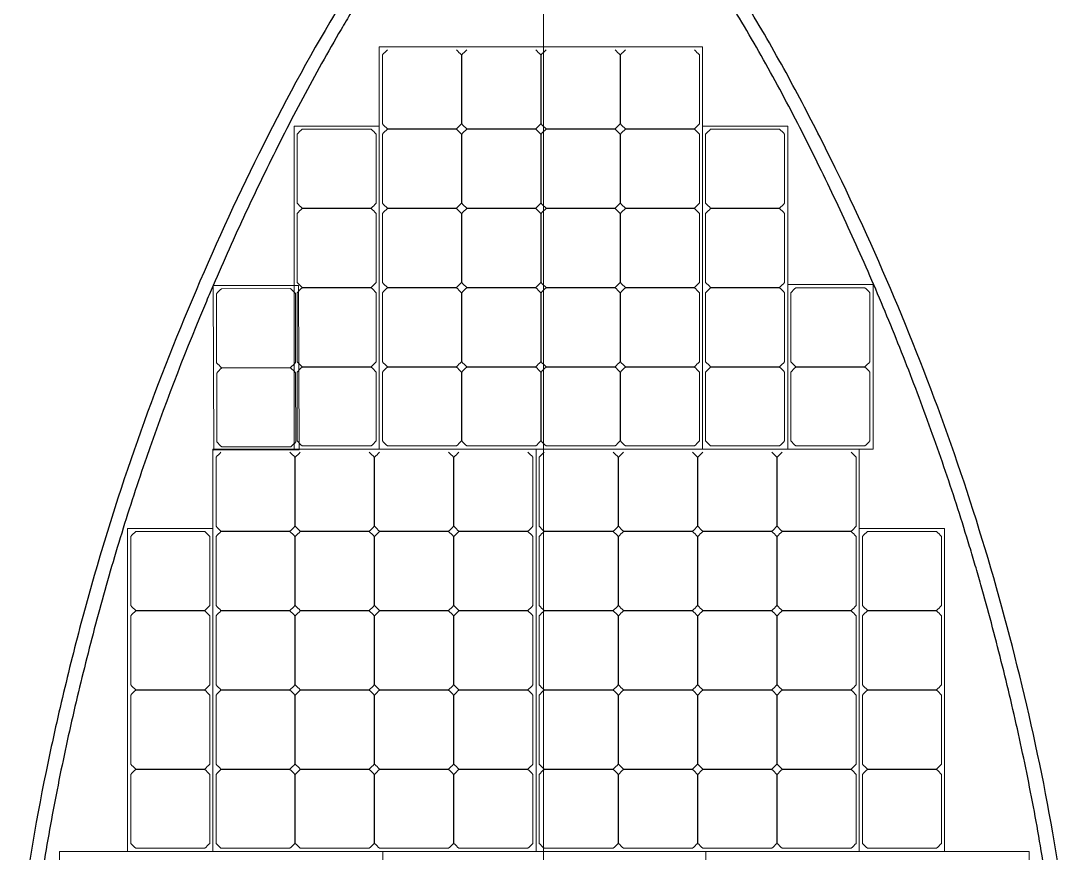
# Model space of a CAD drawing. Header units: inches. Extents: x 9 to 10811, y 5 to 7512.
# Drawn here: x 1033 to 2691, y 4571 to 5889 of the extents above; entities that cross this region are included whole.
import ezdxf

# ---------------------------------------------------------------- set-up
doc = ezdxf.new("R2010")
doc.units = ezdxf.units.IN
doc.header["$MEASUREMENT"] = 0
doc.layers.add('Cells', color=7, linetype='Continuous')
doc.layers.add('smallPanels', color=40, linetype='Continuous')
doc.layers.add('cockpit', color=1, linetype='Continuous', lineweight=20)

msp = doc.modelspace()

# ---------------------------------------------------------------- linework, layer by layer
at = {"color": 1, "linetype": 'Continuous', "lineweight": 25}
for points, knots in [([(2690.5, 4444.5), (2668.6, 4615.3), (2634.7, 4778.7), (2545.4, 5110.8), (2490.7, 5269), (2395.5, 5499.1), (2362.1, 5573.8), (2307.1, 5687), (2289, 5722.7), (2250, 5796.7), (2231, 5831.3), (2188.3, 5904.8), (2167.3, 5939), (2133.2, 5991.1), (2121.6, 6008.2), (2103.8, 6033.6), (2098.4, 6041.3), (2085.2, 6059.6), (2080.1, 6066.5), (2046.9, 6110.9), (2024.2, 6139), (1973.4, 6182.9), (1956.7, 6193.6), (1917.1, 6211.6), (1895.1, 6217.9), (1854.7, 6220.5), (1831.2, 6219.1), (1790.2, 6206.8), (1770.3, 6197.4), (1734.2, 6173.4), (1718.7, 6158.8), (1689.4, 6128.8), (1674.7, 6111.4), (1650.6, 6080.8), (1637.1, 6062.6), (1612.9, 6028.7), (1600.9, 6011.4), (1565.8, 5959.2), (1542.5, 5922.2), (1480.6, 5817.7), (1439.2, 5739.7), (1365.5, 5589.6), (1330.2, 5511.6), (1264.4, 5353.8), (1234.1, 5274.7), (1178.6, 5113.2), (1153.5, 5030.8), (1120.6, 4909), (1110.2, 4868), (1090, 4782.9), (1081.1, 4742.9), (1054.7, 4614), (1040.8, 4531.2), (1029.7, 4444.5)], [0, 0, 0, 0, 0.125, 0.125, 0.25, 0.25, 0.3125, 0.3125, 0.34375, 0.34375, 0.375, 0.375, 0.40625, 0.40625, 0.421875, 0.421875, 0.429687, 0.429687, 0.4375, 0.4375, 0.46875, 0.46875, 0.484375, 0.484375, 0.5, 0.5, 0.515625, 0.515625, 0.53125, 0.53125, 0.546875, 0.546875, 0.5625, 0.5625, 0.578125, 0.578125, 0.59375, 0.59375, 0.625, 0.625, 0.6875, 0.6875, 0.75, 0.75, 0.8125, 0.8125, 0.875, 0.875, 0.90625, 0.90625, 0.9375, 0.9375, 1, 1, 1, 1]), ([(2667.8, 4441.6), (2665.2, 4462.5), (2662.3, 4483.4), (2656.2, 4525.1), (2652.9, 4545.9), (2642.6, 4608.2), (2634.9, 4649.5), (2618.3, 4731.8), (2609.3, 4772.7), (2594.9, 4833.9), (2589.9, 4854.3), (2579.7, 4894.9), (2574.5, 4915.2), (2563.7, 4955.7), (2555.3, 4986), (2546.6, 5016.2), (2542.2, 5031.3), (2540.7, 5036.3), (2537.7, 5046.4), (2536.2, 5051.4), (2522.6, 5096.5), (2509.9, 5136.2), (2483.2, 5214.8), (2469.3, 5253.8), (2440.3, 5331), (2425.2, 5369.3), (2394.1, 5445.3), (2378, 5482.9), (2344.8, 5557.6), (2327.7, 5594.6), (2301.2, 5649.7), (2292.2, 5667.9), (2274, 5704.3), (2264.8, 5722.4), (2246, 5758.5), (2236.5, 5776.4), (2217, 5812.1), (2207.2, 5829.8), (2187, 5865.1), (2176.8, 5882.7), (2161, 5908.8), (2155.7, 5917.5), (2144.9, 5934.8), (2139.5, 5943.4), (2131.2, 5956.3), (2128.4, 5960.5), (2122.8, 5969.1), (2120, 5973.3), (2111.6, 5986.1), (2105.9, 5994.5), (2094.4, 6011.3), (2088.6, 6019.7), (2076.9, 6036.3), (2071, 6044.6), (2059, 6061), (2053, 6069.2), (2043.8, 6081.3), (2040.7, 6085.3), (2034.4, 6093.3), (2031.2, 6097.2), (2021.6, 6109), (2015, 6116.7), (2001.2, 6131.8), (1994, 6139.1), (1982.8, 6149.8), (1979, 6153.3), (1973.2, 6158.4), (1971.2, 6160.1), (1967.2, 6163.5), (1965.1, 6165.1), (1961, 6168.2), (1958.9, 6169.8), (1954.6, 6172.7), (1952.5, 6174.2), (1945.9, 6178.3), (1941.4, 6180.9), (1932.2, 6185.8), (1927.4, 6188.1), (1921.4, 6190.7), (1920.1, 6191.2), (1917.7, 6192.2), (1916.4, 6192.7), (1912.7, 6194.2), (1910.2, 6195.1), (1905.2, 6196.8), (1902.7, 6197.6), (1897.6, 6199), (1895.1, 6199.7), (1889.9, 6200.8), (1887.3, 6201.3), (1882.1, 6202), (1879.4, 6202.3), (1875.4, 6202.7), (1874.1, 6202.8), (1871.4, 6203), (1870.1, 6203), (1866, 6203.2), (1863.4, 6203.2), (1858, 6203.2), (1855.3, 6203.2), (1850, 6203), (1847.4, 6202.9), (1842.1, 6202.5), (1839.4, 6202.2), (1834.2, 6201.5), (1831.5, 6201), (1826.3, 6199.9), (1823.7, 6199.3), (1819.9, 6198.2), (1818.6, 6197.8), (1816, 6197.1), (1814.7, 6196.6), (1808.3, 6194.5), (1803.3, 6192.6), (1793.6, 6188.4), (1788.8, 6186.2), (1779.4, 6181.2), (1774.8, 6178.6), (1769.2, 6175.1), (1768.1, 6174.3), (1765.8, 6172.9), (1764.7, 6172.1), (1761.5, 6169.9), (1759.4, 6168.3), (1753.1, 6163.5), (1749.1, 6160.2), (1741.2, 6153.3), (1737.4, 6149.8), (1726.2, 6139.1), (1719, 6131.6), (1708.5, 6120.2), (1705, 6116.3), (1699.9, 6110.4), (1698.3, 6108.4), (1694.9, 6104.4), (1693.3, 6102.4), (1688.4, 6096.4), (1685.1, 6092.4), (1678.8, 6084.2), (1675.6, 6080.1), (1666.2, 6067.8), (1660.1, 6059.5), (1648, 6042.8), (1642, 6034.4), (1624.1, 6009), (1612.5, 5991.9), (1589.7, 5957.4), (1578.5, 5940), (1562.1, 5913.5), (1556.7, 5904.7), (1546.1, 5886.9), (1540.8, 5878), (1525.1, 5851.1), (1514.9, 5833), (1494.7, 5796.7), (1484.9, 5778.4), (1465.4, 5741.6), (1455.8, 5723.2), (1437, 5686), (1427.7, 5667.3), (1409.5, 5629.8), (1400.5, 5611), (1382.7, 5573.1), (1374, 5554), (1356.8, 5515.8), (1348.3, 5496.5), (1335.8, 5467.6), (1331.7, 5457.9), (1325.6, 5443.3), (1323.5, 5438.5), (1319.5, 5428.7), (1317.4, 5423.9), (1283.2, 5341.1), (1253.4, 5262.4), (1212.6, 5143), (1199.7, 5103), (1175.2, 5022.4), (1163.7, 4981.9), (1141.8, 4900.5), (1131.5, 4859.5), (1116.9, 4797.8), (1112.1, 4777.2), (1103, 4735.8), (1098.6, 4715.1), (1085.9, 4652.7), (1078.1, 4610.8), (1067.6, 4547.7), (1064.3, 4526.5), (1058.1, 4484.2), (1055.1, 4462.9), (1052.4, 4441.6)], [0, 0, 0, 0, 0.015625, 0.015625, 0.03125, 0.03125, 0.0625, 0.0625, 0.09375, 0.09375, 0.109375, 0.109375, 0.125, 0.125, 0.140625, 0.148438, 0.148438, 0.152344, 0.152344, 0.15625, 0.15625, 0.1875, 0.1875, 0.21875, 0.21875, 0.25, 0.25, 0.28125, 0.28125, 0.3125, 0.3125, 0.328125, 0.328125, 0.34375, 0.34375, 0.359375, 0.359375, 0.375, 0.375, 0.390625, 0.390625, 0.398438, 0.398438, 0.40625, 0.40625, 0.410156, 0.410156, 0.414063, 0.414063, 0.421875, 0.421875, 0.429688, 0.429688, 0.4375, 0.4375, 0.445313, 0.445313, 0.449219, 0.449219, 0.453125, 0.453125, 0.460938, 0.460938, 0.46875, 0.46875, 0.472656, 0.472656, 0.474609, 0.474609, 0.476563, 0.476563, 0.478516, 0.478516, 0.480469, 0.480469, 0.484375, 0.484375, 0.488281, 0.488281, 0.489258, 0.489258, 0.490234, 0.490234, 0.492188, 0.492188, 0.494141, 0.494141, 0.496094, 0.496094, 0.498047, 0.498047, 0.5, 0.5, 0.500977, 0.500977, 0.501953, 0.501953, 0.503906, 0.503906, 0.505859, 0.505859, 0.507813, 0.507813, 0.509766, 0.509766, 0.511719, 0.511719, 0.513672, 0.513672, 0.514648, 0.514648, 0.515625, 0.515625, 0.519531, 0.519531, 0.523438, 0.523438, 0.527344, 0.527344, 0.52832, 0.52832, 0.529297, 0.529297, 0.53125, 0.53125, 0.535156, 0.535156, 0.539063, 0.539063, 0.546875, 0.546875, 0.550781, 0.550781, 0.552734, 0.552734, 0.554688, 0.554688, 0.558594, 0.558594, 0.5625, 0.5625, 0.570313, 0.570313, 0.578125, 0.578125, 0.59375, 0.59375, 0.609375, 0.609375, 0.617188, 0.617188, 0.625, 0.625, 0.640625, 0.640625, 0.65625, 0.65625, 0.671875, 0.671875, 0.6875, 0.6875, 0.703125, 0.703125, 0.71875, 0.71875, 0.734375, 0.734375, 0.742188, 0.742188, 0.746094, 0.746094, 0.75, 0.75, 0.8125, 0.8125, 0.84375, 0.84375, 0.875, 0.875, 0.90625, 0.90625, 0.921875, 0.921875, 0.9375, 0.9375, 0.96875, 0.96875, 0.984375, 0.984375, 1, 1, 1, 1])]:
    msp.add_open_spline(points, degree=3, knots=knots, dxfattribs=at)
at = {"layer": 'Cells', "color": 3, "lineweight": 0}
msp.add_line((1860.1, 1268.2), (1860.1, 6268.2), dxfattribs=at)
at = {"layer": 'cockpit', "color": 3, "lineweight": 0}
for points in [[(1599.9, 5722.6), (1464.9, 5722.6), (1464.9, 5210.8), (1599.9, 5210.8)], [(2246.7, 5722.6), (2111.7, 5722.6), (2111.7, 5210.8), (2246.7, 5210.8)], [(1336.4, 5085.2), (1201.4, 5085.2), (1201.4, 4573.4), (1336.4, 4573.4)], [(2360, 5085.2), (2495, 5085.2), (2495, 4573.4), (2360, 4573.4)]]:
    msp.add_lwpolyline(points, close=True, dxfattribs=at)
for points in [[(1477.8, 5717.6, 0.033627), (1469.9, 5709.7), (1469.9, 5600.5, 0.033627), (1477.8, 5592.6), (1587, 5592.6, 0.033627), (1594.9, 5600.5), (1594.9, 5709.7, 0.033627), (1587, 5717.6)], [(2124.6, 5717.6, 0.033627), (2116.7, 5709.7), (2116.7, 5600.5, 0.033627), (2124.6, 5592.6), (2233.8, 5592.6, 0.033627), (2241.7, 5600.5), (2241.7, 5709.7, 0.033627), (2233.8, 5717.6)], [(1477.8, 5592, 0.033627), (1469.9, 5584.1), (1469.9, 5474.9, 0.033627), (1477.8, 5467), (1587, 5467, 0.033627), (1594.9, 5474.9), (1594.9, 5584.1, 0.033627), (1587, 5592)], [(2124.6, 5592, 0.033627), (2116.7, 5584.1), (2116.7, 5474.9, 0.033627), (2124.6, 5467), (2233.8, 5467, 0.033627), (2241.7, 5474.9), (2241.7, 5584.1, 0.033627), (2233.8, 5592)], [(1477.8, 5466.4, 0.033627), (1469.9, 5458.5), (1469.9, 5349.3, 0.033627), (1477.8, 5341.4), (1587, 5341.4, 0.033627), (1594.9, 5349.3), (1594.9, 5458.5, 0.033627), (1587, 5466.4)], [(2124.6, 5466.4, 0.033627), (2116.7, 5458.5), (2116.7, 5349.3, 0.033627), (2124.6, 5341.4), (2233.8, 5341.4, 0.033627), (2241.7, 5349.3), (2241.7, 5458.5, 0.033627), (2233.8, 5466.4)], [(1477.8, 5340.8, 0.033627), (1469.9, 5332.9), (1469.9, 5223.7, 0.033627), (1477.8, 5215.8), (1587, 5215.8, 0.033627), (1594.9, 5223.7), (1594.9, 5332.9, 0.033627), (1587, 5340.8)], [(2124.6, 5340.8, 0.033627), (2116.7, 5332.9), (2116.7, 5223.7, 0.033627), (2124.6, 5215.8), (2233.8, 5215.8, 0.033627), (2241.7, 5223.7), (2241.7, 5332.9, 0.033627), (2233.8, 5340.8)], [(1214.2, 5080.2, 0.033627), (1206.4, 5072.3), (1206.4, 4963.1, 0.033627), (1214.2, 4955.2), (1323.5, 4955.2, 0.033627), (1331.4, 4963.1), (1331.4, 5072.3, 0.033627), (1323.5, 5080.2)], [(2482.1, 5080.2, -0.033627), (2490, 5072.3), (2490, 4963.1, -0.033627), (2482.1, 4955.2), (2372.8, 4955.2, -0.033627), (2365, 4963.1), (2365, 5072.3, -0.033627), (2372.8, 5080.2)], [(1214.2, 4954.6, 0.033627), (1206.4, 4946.7), (1206.4, 4837.5, 0.033627), (1214.2, 4829.6), (1323.5, 4829.6, 0.033627), (1331.4, 4837.5), (1331.4, 4946.7, 0.033627), (1323.5, 4954.6)], [(2482.1, 4954.6, -0.033627), (2490, 4946.7), (2490, 4837.5, -0.033627), (2482.1, 4829.6), (2372.8, 4829.6, -0.033627), (2365, 4837.5), (2365, 4946.7, -0.033627), (2372.8, 4954.6)], [(1214.2, 4829, 0.033627), (1206.4, 4821.1), (1206.4, 4711.9, 0.033627), (1214.2, 4704), (1323.5, 4704, 0.033627), (1331.4, 4711.9), (1331.4, 4821.1, 0.033627), (1323.5, 4829)], [(2482.1, 4829, -0.033627), (2490, 4821.1), (2490, 4711.9, -0.033627), (2482.1, 4704), (2372.8, 4704, -0.033627), (2365, 4711.9), (2365, 4821.1, -0.033627), (2372.8, 4829)], [(1214.2, 4703.4, 0.033627), (1206.4, 4695.5), (1206.4, 4586.3, 0.033627), (1214.2, 4578.4), (1323.5, 4578.4, 0.033627), (1331.4, 4586.3), (1331.4, 4695.5, 0.033627), (1323.5, 4703.4)], [(2482.1, 4703.4, -0.033627), (2490, 4695.5), (2490, 4586.3, -0.033627), (2482.1, 4578.4), (2372.8, 4578.4, -0.033627), (2365, 4586.3), (2365, 4695.5, -0.033627), (2372.8, 4703.4)]]:
    msp.add_lwpolyline(points, format="xyb", close=True, dxfattribs=at)
at = {"layer": 'cockpit', "color": 6, "lineweight": 0}
for points in [[(2381.7, 5210.8), (2246.7, 5210.8), (2246.7, 5471.4), (2381.7, 5471.4)], [(1337.9, 5209.2), (1472.9, 5209.6), (1472.1, 5470.2), (1337.1, 5469.8)]]:
    msp.add_lwpolyline(points, close=True, dxfattribs=at)
for points in [[(1459.6, 5340.2, 0.033627), (1467.4, 5348.1), (1467.1, 5457.3, 0.033627), (1459.2, 5465.2), (1350, 5464.8, 0.033627), (1342.1, 5456.9), (1342.4, 5347.7, 0.033627), (1350.3, 5339.8)], [(2259.6, 5341.4, -0.033627), (2251.7, 5349.3), (2251.7, 5458.5, -0.033627), (2259.6, 5466.4), (2368.8, 5466.4, -0.033627), (2376.7, 5458.5), (2376.7, 5349.3, -0.033627), (2368.8, 5341.4)], [(1460, 5214.6, 0.033627), (1467.8, 5222.5), (1467.5, 5331.7, 0.033627), (1459.6, 5339.6), (1350.3, 5339.2, 0.033627), (1342.5, 5331.3), (1342.8, 5222.1, 0.033627), (1350.7, 5214.2)], [(2259.6, 5215.8, -0.033627), (2251.7, 5223.7), (2251.7, 5332.9, -0.033627), (2259.6, 5340.8), (2368.8, 5340.8, -0.033627), (2376.7, 5332.9), (2376.7, 5223.7, -0.033627), (2368.8, 5215.8)]]:
    msp.add_lwpolyline(points, format="xyb", close=True, dxfattribs=at)
at = {"layer": 'smallPanels', "color": 5, "lineweight": 0}
for p, q in [((1604.9, 5835.3), (1604.9, 5726.1)), ((1729.9, 5726.1), (1729.9, 5835.3)), ((1730.5, 5835.3), (1730.5, 5726.1)), ((1855.5, 5726.1), (1855.5, 5835.3)), ((1856.1, 5835.3), (1856.1, 5726.1)), ((1981.1, 5726.1), (1981.1, 5835.3)), ((1981.7, 5835.3), (1981.7, 5726.1)), ((2106.7, 5726.1), (2106.7, 5835.3)), ((1604.9, 5709.7), (1604.9, 5600.5)), ((1612.8, 5718.2), (1722, 5718.2)), ((1722, 5717.6), (1612.8, 5717.6)), ((1729.9, 5600.5), (1729.9, 5709.7)), ((1730.5, 5709.7), (1730.5, 5600.5)), ((1738.4, 5718.2), (1847.6, 5718.2)), ((1847.6, 5717.6), (1738.4, 5717.6)), ((1855.5, 5600.5), (1855.5, 5709.7)), ((1856.1, 5709.7), (1856.1, 5600.5)), ((1864, 5718.2), (1973.2, 5718.2)), ((1973.2, 5717.6), (1864, 5717.6)), ((1981.1, 5600.5), (1981.1, 5709.7)), ((1981.7, 5709.7), (1981.7, 5600.5)), ((1989.6, 5718.2), (2098.8, 5718.2)), ((2098.8, 5717.6), (1989.6, 5717.6)), ((2106.7, 5600.5), (2106.7, 5709.7)), ((1612.8, 5592.6), (1722, 5592.6)), ((1722, 5592), (1612.8, 5592)), ((1738.4, 5592.6), (1847.6, 5592.6)), ((1847.6, 5592), (1738.4, 5592)), ((1864, 5592.6), (1973.2, 5592.6)), ((1973.2, 5592), (1864, 5592)), ((1989.6, 5592.6), (2098.8, 5592.6)), ((2098.8, 5592), (1989.6, 5592)), ((1604.9, 5584.1), (1604.9, 5474.9)), ((1729.9, 5474.9), (1729.9, 5584.1)), ((1730.5, 5584.1), (1730.5, 5474.9)), ((1855.5, 5474.9), (1855.5, 5584.1)), ((1856.1, 5584.1), (1856.1, 5474.9)), ((1981.1, 5474.9), (1981.1, 5584.1)), ((1981.7, 5584.1), (1981.7, 5474.9)), ((2106.7, 5474.9), (2106.7, 5584.1)), ((1604.9, 5458.5), (1604.9, 5349.3)), ((1612.8, 5467), (1722, 5467)), ((1722, 5466.4), (1612.8, 5466.4)), ((1729.9, 5349.3), (1729.9, 5458.5)), ((1730.5, 5458.5), (1730.5, 5349.3)), ((1738.4, 5467), (1847.6, 5467)), ((1847.6, 5466.4), (1738.4, 5466.4)), ((1855.5, 5349.3), (1855.5, 5458.5)), ((1856.1, 5458.5), (1856.1, 5349.3)), ((1864, 5467), (1973.2, 5467)), ((1973.2, 5466.4), (1864, 5466.4)), ((1981.1, 5349.3), (1981.1, 5458.5)), ((1981.7, 5458.5), (1981.7, 5349.3)), ((1989.6, 5467), (2098.8, 5467)), ((2098.8, 5466.4), (1989.6, 5466.4)), ((2106.7, 5349.3), (2106.7, 5458.5)), ((1612.8, 5341.4), (1722, 5341.4)), ((1722, 5340.8), (1612.8, 5340.8)), ((1738.4, 5341.4), (1847.6, 5341.4)), ((1847.6, 5340.8), (1738.4, 5340.8)), ((1864, 5341.4), (1973.2, 5341.4)), ((1973.2, 5340.8), (1864, 5340.8)), ((1989.6, 5341.4), (2098.8, 5341.4)), ((2098.8, 5340.8), (1989.6, 5340.8)), ((1604.9, 5332.9), (1604.9, 5223.7)), ((1729.9, 5223.7), (1729.9, 5332.9)), ((1730.5, 5332.9), (1730.5, 5223.7)), ((1855.5, 5223.7), (1855.5, 5332.9)), ((1856.1, 5332.9), (1856.1, 5223.7)), ((1981.1, 5223.7), (1981.1, 5332.9)), ((1981.7, 5332.9), (1981.7, 5223.7)), ((2106.7, 5223.7), (2106.7, 5332.9)), ((1612.8, 5215.8), (1722, 5215.8)), ((1738.4, 5215.8), (1847.6, 5215.8)), ((1864, 5215.8), (1973.2, 5215.8)), ((1989.6, 5215.8), (2098.8, 5215.8)), ((1341.4, 5197.9), (1341.4, 5088.7)), ((1466.4, 5088.7), (1466.4, 5197.9)), ((1467, 5197.9), (1467, 5088.7)), ((1592, 5088.7), (1592, 5197.9)), ((1592.6, 5197.9), (1592.6, 5088.7)), ((1717.6, 5088.7), (1717.6, 5197.9)), ((1718.2, 5197.9), (1718.2, 5088.7)), ((1843.2, 5088.7), (1843.2, 5197.9)), ((1853.2, 5088.7), (1853.2, 5197.9)), ((1978.2, 5197.9), (1978.2, 5088.7)), ((1978.8, 5088.7), (1978.8, 5197.9)), ((2103.8, 5197.9), (2103.8, 5088.7)), ((2104.4, 5088.7), (2104.4, 5197.9)), ((2229.4, 5197.9), (2229.4, 5088.7)), ((2230, 5088.7), (2230, 5197.9)), ((2355, 5197.9), (2355, 5088.7)), ((1349.2, 5080.8), (1458.5, 5080.8)), ((1458.5, 5080.2), (1349.2, 5080.2)), ((1474.8, 5080.8), (1584.1, 5080.8)), ((1584.1, 5080.2), (1474.8, 5080.2)), ((1600.4, 5080.8), (1709.7, 5080.8)), ((1709.7, 5080.2), (1600.4, 5080.2)), ((1726, 5080.8), (1835.3, 5080.8)), ((1835.3, 5080.2), (1726, 5080.2)), ((1970.3, 5080.8), (1861, 5080.8)), ((1861, 5080.2), (1970.3, 5080.2)), ((2095.9, 5080.8), (1986.6, 5080.8)), ((1986.6, 5080.2), (2095.9, 5080.2)), ((2221.5, 5080.8), (2112.2, 5080.8)), ((2112.2, 5080.2), (2221.5, 5080.2)), ((2347.1, 5080.8), (2237.8, 5080.8)), ((2237.8, 5080.2), (2347.1, 5080.2)), ((1341.4, 5072.3), (1341.4, 4963.1)), ((1466.4, 4963.1), (1466.4, 5072.3)), ((1467, 5072.3), (1467, 4963.1)), ((1592, 4963.1), (1592, 5072.3)), ((1592.6, 5072.3), (1592.6, 4963.1)), ((1717.6, 4963.1), (1717.6, 5072.3)), ((1718.2, 5072.3), (1718.2, 4963.1)), ((1843.2, 4963.1), (1843.2, 5072.3)), ((1853.2, 4963.1), (1853.2, 5072.3)), ((1978.2, 5072.3), (1978.2, 4963.1)), ((1978.8, 4963.1), (1978.8, 5072.3)), ((2103.8, 5072.3), (2103.8, 4963.1)), ((2104.4, 4963.1), (2104.4, 5072.3)), ((2229.4, 5072.3), (2229.4, 4963.1)), ((2230, 4963.1), (2230, 5072.3)), ((2355, 5072.3), (2355, 4963.1)), ((1341.4, 4946.7), (1341.4, 4837.5)), ((1349.2, 4955.2), (1458.5, 4955.2)), ((1458.5, 4954.6), (1349.2, 4954.6)), ((1466.4, 4837.5), (1466.4, 4946.7)), ((1467, 4946.7), (1467, 4837.5)), ((1474.8, 4955.2), (1584.1, 4955.2)), ((1584.1, 4954.6), (1474.8, 4954.6)), ((1592, 4837.5), (1592, 4946.7)), ((1592.6, 4946.7), (1592.6, 4837.5)), ((1600.4, 4955.2), (1709.7, 4955.2)), ((1709.7, 4954.6), (1600.4, 4954.6)), ((1717.6, 4837.5), (1717.6, 4946.7)), ((1718.2, 4946.7), (1718.2, 4837.5)), ((1726, 4955.2), (1835.3, 4955.2)), ((1835.3, 4954.6), (1726, 4954.6)), ((1843.2, 4837.5), (1843.2, 4946.7)), ((1853.2, 4837.5), (1853.2, 4946.7)), ((1970.3, 4955.2), (1861, 4955.2)), ((1861, 4954.6), (1970.3, 4954.6)), ((1978.2, 4946.7), (1978.2, 4837.5)), ((1978.8, 4837.5), (1978.8, 4946.7)), ((2095.9, 4955.2), (1986.6, 4955.2)), ((1986.6, 4954.6), (2095.9, 4954.6)), ((2103.8, 4946.7), (2103.8, 4837.5)), ((2104.4, 4837.5), (2104.4, 4946.7)), ((2221.5, 4955.2), (2112.2, 4955.2)), ((2112.2, 4954.6), (2221.5, 4954.6)), ((2229.4, 4946.7), (2229.4, 4837.5)), ((2230, 4837.5), (2230, 4946.7)), ((2347.1, 4955.2), (2237.8, 4955.2)), ((2237.8, 4954.6), (2347.1, 4954.6)), ((2355, 4946.7), (2355, 4837.5)), ((1349.2, 4829.6), (1458.5, 4829.6)), ((1458.5, 4829), (1349.2, 4829)), ((1474.8, 4829.6), (1584.1, 4829.6)), ((1584.1, 4829), (1474.8, 4829)), ((1600.4, 4829.6), (1709.7, 4829.6)), ((1709.7, 4829), (1600.4, 4829)), ((1726, 4829.6), (1835.3, 4829.6)), ((1835.3, 4829), (1726, 4829)), ((1970.3, 4829.6), (1861, 4829.6)), ((1861, 4829), (1970.3, 4829)), ((2095.9, 4829.6), (1986.6, 4829.6)), ((1986.6, 4829), (2095.9, 4829)), ((2221.5, 4829.6), (2112.2, 4829.6)), ((2112.2, 4829), (2221.5, 4829)), ((2347.1, 4829.6), (2237.8, 4829.6)), ((2237.8, 4829), (2347.1, 4829)), ((1341.4, 4821.1), (1341.4, 4711.9)), ((1466.4, 4711.9), (1466.4, 4821.1)), ((1467, 4821.1), (1467, 4711.9)), ((1592, 4711.9), (1592, 4821.1)), ((1592.6, 4821.1), (1592.6, 4711.9)), ((1717.6, 4711.9), (1717.6, 4821.1)), ((1718.2, 4821.1), (1718.2, 4711.9)), ((1843.2, 4711.9), (1843.2, 4821.1)), ((1853.2, 4711.9), (1853.2, 4821.1)), ((1978.2, 4821.1), (1978.2, 4711.9)), ((1978.8, 4711.9), (1978.8, 4821.1)), ((2103.8, 4821.1), (2103.8, 4711.9)), ((2104.4, 4711.9), (2104.4, 4821.1)), ((2229.4, 4821.1), (2229.4, 4711.9)), ((2230, 4711.9), (2230, 4821.1)), ((2355, 4821.1), (2355, 4711.9)), ((1341.4, 4695.5), (1341.4, 4586.3)), ((1349.2, 4704), (1458.5, 4704)), ((1458.5, 4703.4), (1349.2, 4703.4)), ((1466.4, 4586.3), (1466.4, 4695.5)), ((1467, 4695.5), (1467, 4586.3)), ((1474.8, 4704), (1584.1, 4704)), ((1584.1, 4703.4), (1474.8, 4703.4)), ((1592, 4586.3), (1592, 4695.5)), ((1592.6, 4695.5), (1592.6, 4586.3)), ((1600.4, 4704), (1709.7, 4704)), ((1709.7, 4703.4), (1600.4, 4703.4)), ((1717.6, 4586.3), (1717.6, 4695.5)), ((1718.2, 4695.5), (1718.2, 4586.3)), ((1726, 4704), (1835.3, 4704)), ((1835.3, 4703.4), (1726, 4703.4)), ((1843.2, 4586.3), (1843.2, 4695.5)), ((1853.2, 4586.3), (1853.2, 4695.5)), ((1970.3, 4704), (1861, 4704)), ((1861, 4703.4), (1970.3, 4703.4)), ((1978.2, 4695.5), (1978.2, 4586.3)), ((1978.8, 4586.3), (1978.8, 4695.5)), ((2095.9, 4704), (1986.6, 4704)), ((1986.6, 4703.4), (2095.9, 4703.4)), ((2103.8, 4695.5), (2103.8, 4586.3)), ((2104.4, 4586.3), (2104.4, 4695.5)), ((2221.5, 4704), (2112.2, 4704)), ((2112.2, 4703.4), (2221.5, 4703.4)), ((2229.4, 4695.5), (2229.4, 4586.3)), ((2230, 4586.3), (2230, 4695.5)), ((2347.1, 4704), (2237.8, 4704)), ((2237.8, 4703.4), (2347.1, 4703.4)), ((2355, 4695.5), (2355, 4586.3)), ((1349.2, 4578.4), (1458.5, 4578.4)), ((1474.8, 4578.4), (1584.1, 4578.4)), ((1600.4, 4578.4), (1709.7, 4578.4)), ((1726, 4578.4), (1835.3, 4578.4)), ((1970.3, 4578.4), (1861, 4578.4)), ((2095.9, 4578.4), (1986.6, 4578.4)), ((2221.5, 4578.4), (2112.2, 4578.4)), ((2347.1, 4578.4), (2237.8, 4578.4))]:
    msp.add_line(p, q, dxfattribs=at)
for points in [[(1599.9, 5210.8), (2111.7, 5210.8), (2111.7, 5848.2), (1599.9, 5848.2)], [(1336.4, 4573.4), (1848.2, 4573.4), (1848.2, 5210.8), (1336.4, 5210.8)], [(2360, 4573.4), (1848.2, 4573.4), (1848.2, 5210.8), (2360, 5210.8)], [(1093.5, 3936), (1605.3, 3936), (1605.3, 4573.4), (1093.5, 4573.4)], [(2117.1, 3936), (2628.9, 3936), (2628.9, 4573.4), (2117.1, 4573.4)]]:
    msp.add_lwpolyline(points, close=True, dxfattribs=at)
at = {"layer": 'smallPanels', "color": 4, "lineweight": 0}
msp.add_lwpolyline([(2117.1, 4573.4), (2117.1, 4187.2), (1605.3, 4187.2), (1605.3, 4573.4)], close=True, dxfattribs=at)
at = {"layer": 'smallPanels', "color": 5, "lineweight": 0}
for centre, start, end in [((1667.4, 5780.7), 131.148, 138.852), ((1667.4, 5780.7), 41.148, 48.852), ((1793, 5780.7), 131.148, 138.852), ((1793, 5780.7), 41.148, 48.852), ((1918.6, 5780.7), 131.148, 138.852), ((1918.6, 5780.7), 41.148, 48.852), ((2044.2, 5780.7), 131.148, 138.852), ((2044.2, 5780.7), 41.148, 48.852), ((1667.4, 5780.7), 221.148, 228.852), ((1667.4, 5780.7), 311.148, 318.852), ((1793, 5780.7), 221.148, 228.852), ((1793, 5780.7), 311.148, 318.852), ((1918.6, 5780.7), 221.148, 228.852), ((1918.6, 5780.7), 311.148, 318.852), ((2044.2, 5780.7), 221.148, 228.852), ((2044.2, 5780.7), 311.148, 318.852), ((1667.4, 5655.1), 131.148, 138.852), ((1667.4, 5655.1), 41.148, 48.852), ((1793, 5655.1), 131.148, 138.852), ((1793, 5655.1), 41.148, 48.852), ((1918.6, 5655.1), 131.148, 138.852), ((1918.6, 5655.1), 41.148, 48.852), ((2044.2, 5655.1), 131.148, 138.852), ((2044.2, 5655.1), 41.148, 48.852), ((1667.4, 5655.1), 221.148, 228.852), ((1667.4, 5529.5), 131.148, 138.852), ((1667.4, 5655.1), 311.148, 318.852), ((1667.4, 5529.5), 41.148, 48.852), ((1793, 5655.1), 221.148, 228.852), ((1793, 5529.5), 131.148, 138.852), ((1793, 5655.1), 311.148, 318.852), ((1793, 5529.5), 41.148, 48.852), ((1918.6, 5655.1), 221.148, 228.852), ((1918.6, 5529.5), 131.148, 138.852), ((1918.6, 5655.1), 311.148, 318.852), ((1918.6, 5529.5), 41.148, 48.852), ((2044.2, 5655.1), 221.148, 228.852), ((2044.2, 5529.5), 131.148, 138.852), ((2044.2, 5655.1), 311.148, 318.852), ((2044.2, 5529.5), 41.148, 48.852), ((1667.4, 5529.5), 221.148, 228.852), ((1667.4, 5529.5), 311.148, 318.852), ((1793, 5529.5), 221.148, 228.852), ((1793, 5529.5), 311.148, 318.852), ((1918.6, 5529.5), 221.148, 228.852), ((1918.6, 5529.5), 311.148, 318.852), ((2044.2, 5529.5), 221.148, 228.852), ((2044.2, 5529.5), 311.148, 318.852), ((1667.4, 5403.9), 131.148, 138.852), ((1667.4, 5403.9), 41.148, 48.852), ((1793, 5403.9), 131.148, 138.852), ((1793, 5403.9), 41.148, 48.852), ((1918.6, 5403.9), 131.148, 138.852), ((1918.6, 5403.9), 41.148, 48.852), ((2044.2, 5403.9), 131.148, 138.852), ((2044.2, 5403.9), 41.148, 48.852), ((1667.4, 5403.9), 221.148, 228.852), ((1667.4, 5278.3), 131.148, 138.852), ((1667.4, 5403.9), 311.148, 318.852), ((1667.4, 5278.3), 41.148, 48.852), ((1793, 5403.9), 221.148, 228.852), ((1793, 5278.3), 131.148, 138.852), ((1793, 5403.9), 311.148, 318.852), ((1793, 5278.3), 41.148, 48.852), ((1918.6, 5403.9), 221.148, 228.852), ((1918.6, 5278.3), 131.148, 138.852), ((1918.6, 5403.9), 311.148, 318.852), ((1918.6, 5278.3), 41.148, 48.852), ((2044.2, 5403.9), 221.148, 228.852), ((2044.2, 5278.3), 131.148, 138.852), ((2044.2, 5403.9), 311.148, 318.852), ((2044.2, 5278.3), 41.148, 48.852), ((1667.4, 5278.3), 221.148, 228.852), ((1667.4, 5278.3), 311.148, 318.852), ((1793, 5278.3), 221.148, 228.852), ((1793, 5278.3), 311.148, 318.852), ((1918.6, 5278.3), 221.148, 228.852), ((1918.6, 5278.3), 311.148, 318.852), ((2044.2, 5278.3), 221.148, 228.852), ((2044.2, 5278.3), 311.148, 318.852), ((1403.9, 5143.3), 131.148, 138.852), ((1403.9, 5143.3), 41.148, 48.852), ((1529.5, 5143.3), 131.148, 138.852), ((1529.5, 5143.3), 41.148, 48.852), ((1655.1, 5143.3), 131.148, 138.852), ((1655.1, 5143.3), 41.148, 48.852), ((1780.7, 5143.3), 131.148, 138.852), ((1780.7, 5143.3), 41.148, 48.852), ((1915.7, 5143.3), 131.148, 138.852), ((1915.7, 5143.3), 41.148, 48.852), ((2041.3, 5143.3), 131.148, 138.852), ((2041.3, 5143.3), 41.148, 48.852), ((2166.9, 5143.3), 131.148, 138.852), ((2166.9, 5143.3), 41.148, 48.852), ((2292.5, 5143.3), 131.148, 138.852), ((2292.5, 5143.3), 41.148, 48.852), ((1403.9, 5143.3), 221.148, 228.852), ((1403.9, 5017.7), 131.148, 138.852), ((1403.9, 5143.3), 311.148, 318.852), ((1403.9, 5017.7), 41.148, 48.852), ((1529.5, 5143.3), 221.148, 228.852), ((1529.5, 5017.7), 131.148, 138.852), ((1529.5, 5143.3), 311.148, 318.852), ((1529.5, 5017.7), 41.148, 48.852), ((1655.1, 5143.3), 221.148, 228.852), ((1655.1, 5017.7), 131.148, 138.852), ((1655.1, 5143.3), 311.148, 318.852), ((1655.1, 5017.7), 41.148, 48.852), ((1780.7, 5143.3), 221.148, 228.852), ((1780.7, 5017.7), 131.148, 138.852), ((1780.7, 5143.3), 311.148, 318.852), ((1780.7, 5017.7), 41.148, 48.852), ((1915.7, 5143.3), 221.148, 228.852), ((1915.7, 5017.7), 131.148, 138.852), ((1915.7, 5143.3), 311.148, 318.852), ((1915.7, 5017.7), 41.148, 48.852), ((2041.3, 5143.3), 221.148, 228.852), ((2041.3, 5017.7), 131.148, 138.852), ((2041.3, 5143.3), 311.148, 318.852), ((2041.3, 5017.7), 41.148, 48.852), ((2166.9, 5143.3), 221.148, 228.852), ((2166.9, 5017.7), 131.148, 138.852), ((2166.9, 5143.3), 311.148, 318.852), ((2166.9, 5017.7), 41.148, 48.852), ((2292.5, 5143.3), 221.148, 228.852), ((2292.5, 5017.7), 131.148, 138.852), ((2292.5, 5143.3), 311.148, 318.852), ((2292.5, 5017.7), 41.148, 48.852), ((1403.9, 5017.7), 221.148, 228.852), ((1403.9, 5017.7), 311.148, 318.852), ((1529.5, 5017.7), 221.148, 228.852), ((1529.5, 5017.7), 311.148, 318.852), ((1655.1, 5017.7), 221.148, 228.852), ((1655.1, 5017.7), 311.148, 318.852), ((1780.7, 5017.7), 221.148, 228.852), ((1780.7, 5017.7), 311.148, 318.852), ((1915.7, 5017.7), 221.148, 228.852), ((1915.7, 5017.7), 311.148, 318.852), ((2041.3, 5017.7), 221.148, 228.852), ((2041.3, 5017.7), 311.148, 318.852), ((2166.9, 5017.7), 221.148, 228.852), ((2166.9, 5017.7), 311.148, 318.852), ((2292.5, 5017.7), 221.148, 228.852), ((2292.5, 5017.7), 311.148, 318.852), ((1403.9, 4892.1), 131.148, 138.852), ((1403.9, 4892.1), 41.148, 48.852), ((1529.5, 4892.1), 131.148, 138.852), ((1529.5, 4892.1), 41.148, 48.852), ((1655.1, 4892.1), 131.148, 138.852), ((1655.1, 4892.1), 41.148, 48.852), ((1780.7, 4892.1), 131.148, 138.852), ((1780.7, 4892.1), 41.148, 48.852), ((1915.7, 4892.1), 131.148, 138.852), ((1915.7, 4892.1), 41.148, 48.852), ((2041.3, 4892.1), 131.148, 138.852), ((2041.3, 4892.1), 41.148, 48.852), ((2166.9, 4892.1), 131.148, 138.852), ((2166.9, 4892.1), 41.148, 48.852), ((2292.5, 4892.1), 131.148, 138.852), ((2292.5, 4892.1), 41.148, 48.852), ((1403.9, 4892.1), 221.148, 228.852), ((1403.9, 4766.5), 131.148, 138.852), ((1403.9, 4892.1), 311.148, 318.852), ((1403.9, 4766.5), 41.148, 48.852), ((1529.5, 4892.1), 221.148, 228.852), ((1529.5, 4766.5), 131.148, 138.852), ((1529.5, 4892.1), 311.148, 318.852), ((1529.5, 4766.5), 41.148, 48.852), ((1655.1, 4892.1), 221.148, 228.852), ((1655.1, 4766.5), 131.148, 138.852), ((1655.1, 4892.1), 311.148, 318.852), ((1655.1, 4766.5), 41.148, 48.852), ((1780.7, 4892.1), 221.148, 228.852), ((1780.7, 4766.5), 131.148, 138.852), ((1780.7, 4892.1), 311.148, 318.852), ((1780.7, 4766.5), 41.148, 48.852), ((1915.7, 4892.1), 221.148, 228.852), ((1915.7, 4766.5), 131.148, 138.852), ((1915.7, 4892.1), 311.148, 318.852), ((1915.7, 4766.5), 41.148, 48.852), ((2041.3, 4892.1), 221.148, 228.852), ((2041.3, 4766.5), 131.148, 138.852), ((2041.3, 4892.1), 311.148, 318.852), ((2041.3, 4766.5), 41.148, 48.852), ((2166.9, 4892.1), 221.148, 228.852), ((2166.9, 4766.5), 131.148, 138.852), ((2166.9, 4892.1), 311.148, 318.852), ((2166.9, 4766.5), 41.148, 48.852), ((2292.5, 4892.1), 221.148, 228.852), ((2292.5, 4766.5), 131.148, 138.852), ((2292.5, 4892.1), 311.148, 318.852), ((2292.5, 4766.5), 41.148, 48.852), ((1403.9, 4766.5), 221.148, 228.852), ((1403.9, 4766.5), 311.148, 318.852), ((1529.5, 4766.5), 221.148, 228.852), ((1529.5, 4766.5), 311.148, 318.852), ((1655.1, 4766.5), 221.148, 228.852), ((1655.1, 4766.5), 311.148, 318.852), ((1780.7, 4766.5), 221.148, 228.852), ((1780.7, 4766.5), 311.148, 318.852), ((1915.7, 4766.5), 221.148, 228.852), ((1915.7, 4766.5), 311.148, 318.852), ((2041.3, 4766.5), 221.148, 228.852), ((2041.3, 4766.5), 311.148, 318.852), ((2166.9, 4766.5), 221.148, 228.852), ((2166.9, 4766.5), 311.148, 318.852), ((2292.5, 4766.5), 221.148, 228.852), ((2292.5, 4766.5), 311.148, 318.852), ((1403.9, 4640.9), 131.148, 138.852), ((1403.9, 4640.9), 41.148, 48.852), ((1529.5, 4640.9), 131.148, 138.852), ((1529.5, 4640.9), 41.148, 48.852), ((1655.1, 4640.9), 131.148, 138.852), ((1655.1, 4640.9), 41.148, 48.852), ((1780.7, 4640.9), 131.148, 138.852), ((1780.7, 4640.9), 41.148, 48.852), ((1915.7, 4640.9), 131.148, 138.852), ((1915.7, 4640.9), 41.148, 48.852), ((2041.3, 4640.9), 131.148, 138.852), ((2041.3, 4640.9), 41.148, 48.852), ((2166.9, 4640.9), 131.148, 138.852), ((2166.9, 4640.9), 41.148, 48.852), ((2292.5, 4640.9), 131.148, 138.852), ((2292.5, 4640.9), 41.148, 48.852), ((1403.9, 4640.9), 221.148, 228.852), ((1403.9, 4640.9), 311.148, 318.852), ((1529.5, 4640.9), 221.148, 228.852), ((1529.5, 4640.9), 311.148, 318.852), ((1655.1, 4640.9), 221.148, 228.852), ((1655.1, 4640.9), 311.148, 318.852), ((1780.7, 4640.9), 221.148, 228.852), ((1780.7, 4640.9), 311.148, 318.852), ((1915.7, 4640.9), 221.148, 228.852), ((1915.7, 4640.9), 311.148, 318.852), ((2041.3, 4640.9), 221.148, 228.852), ((2041.3, 4640.9), 311.148, 318.852), ((2166.9, 4640.9), 221.148, 228.852), ((2166.9, 4640.9), 311.148, 318.852), ((2292.5, 4640.9), 221.148, 228.852), ((2292.5, 4640.9), 311.148, 318.852)]:
    msp.add_arc(centre, 83, start, end, dxfattribs=at)

doc.saveas('drawing.dxf')
